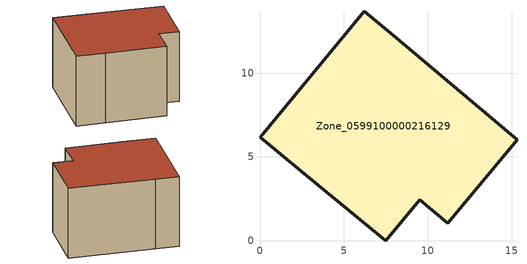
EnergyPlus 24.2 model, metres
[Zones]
Zone_0599100000216129
 floor ground (C_G): 9.53,2.45 7.5,0 2.45,4.13 0,6.17 6.23,13.68 8.15,12.09 15.33,6.02 11.19,1.05 z0
 wall outside (C_F): 0,6.17 2.45,4.13 7.5,0 9.53,2.45 11.19,1.05 15.33,6.02 8.15,12.09 6.23,13.68 0,6.17 z0:7.97
 roof outside (C_R): 11.19,1.05 15.33,6.02 8.15,12.09 6.23,13.68 0,6.17 2.45,4.13 7.5,0 9.53,2.45 z7.97
[BUILDING]
Pand.0599100000216129: North Axis=0; Terrain=City; Loads Convergence Tolerance Value=0.04; Temperature Convergence Tolerance Value=0.4; Solar Distribution=FullExterior; Maximum Number of Warmup Days=25; Minimum Number of Warmup Days=1
[Site:Location]
Rotterdam.The.Hague.AP_ZH_NLD Design_Conditions: Latitude=51.96; Longitude=4.45; Time Zone=1; Elevation=-4.5
[SITE:GROUNDTEMPERATURE:BUILDINGSURFACE]
18, 18, 18, 18, 18, 18, 18, 18, 18, 18, 18, 18
[MATERIAL] Thermal Absorptance=0.9; Solar Absorptance=0.7; Visible Absorptance=0.7
Name | Roughness | Thickness | Conductivity | Density | Specific Heat
G.TC.1946-1964 | MediumSmooth | 0.15 | 1 | 540 | 1210
F.TC.1946-1964 | Rough | 0.3 | 0.857143 | 1920 | 840
R.TC.1946-1964 | MediumRough | 0.2 | 0.235294 | 1500 | 1000
[CONSTRUCTION]
C_G: G.TC.1946-1964
C_F: F.TC.1946-1964
C_R: R.TC.1946-1964
[ZONE]
Zone_0599100000216129: Type=1; Multiplier=1; Ceiling Height=Autocalculate; Volume=Autocalculate; Floor Area=autocalculate; Part of Total Floor Area=Yes
[ZONEINFILTRATION:DESIGNFLOWRATE]
Infil_Zone_0599100000216129: Zone or ZoneList or Space or SpaceList=Zone_0599100000216129; Schedule=AlwaysOn; Design Flow Rate Calculation Method=Flow/Area; Flow Rate per Floor Area=0.003; Constant Term Coefficient=1; Temperature Term Coefficient=0; Velocity Term Coefficient=0; Velocity Squared Term Coefficient=0
[HVACTEMPLATE:ZONE:IDEALLOADSAIRSYSTEM]
Zone_0599100000216129: Maximum Heating Supply Air Temperature=50; Minimum Cooling Supply Air Temperature=13; Maximum Heating Supply Air Humidity Ratio=0.0156; Minimum Cooling Supply Air Humidity Ratio=0.0077; Heating Limit=NoLimit; Cooling Limit=NoLimit; Dehumidification Control Type=ConstantSensibleHeatRatio; Cooling Sensible Heat Ratio=0.7; Dehumidification Setpoint=60; Humidification Control Type=None; Humidification Setpoint=30; Outdoor Air Method=None; Outdoor Air Flow Rate per Person=0.00944; Outdoor Air Flow Rate per Zone Floor Area=0; Outdoor Air Flow Rate per Zone=0; Demand Controlled Ventilation Type=None; Outdoor Air Economizer Type=NoEconomizer; Heat Recovery Type=None; Sensible Heat Recovery Effectiveness=0.7; Latent Heat Recovery Effectiveness=0.65
[ZONECONTROL:THERMOSTAT]
ThermostatControl_Zone_0599100000216129: Zone or ZoneList=Zone_0599100000216129; Control Type Schedule=DualSetpointControlType; Control 1=Thermostat_Zone_0599100000216129; Temperature Difference Between Cutout And Setpoint=0
[THERMOSTATSETPOINT:DUALSETPOINT]
Thermostat_Zone_0599100000216129: Heating Setpoint Temperature Schedule=HeatingSetpoint_Zone_0599100000216129; Cooling Setpoint Temperature Schedule=CoolingSetpoint_Zone_0599100000216129
[SCHEDULE:COMPACT]
HeatingSetpoint_Zone_0599100000216129: Through: 12/31, For: AllDays, Until: 24:00, 21
CoolingSetpoint_Zone_0599100000216129: Through: 12/31, For: AllDays, Until: 24:00, 24
DualSetpointControlType: Through: 12/31, For: AllDays, Until: 24:00, 4
AlwaysOn: Through: 12/31, For: AllDays, Until: 24:00, 1
